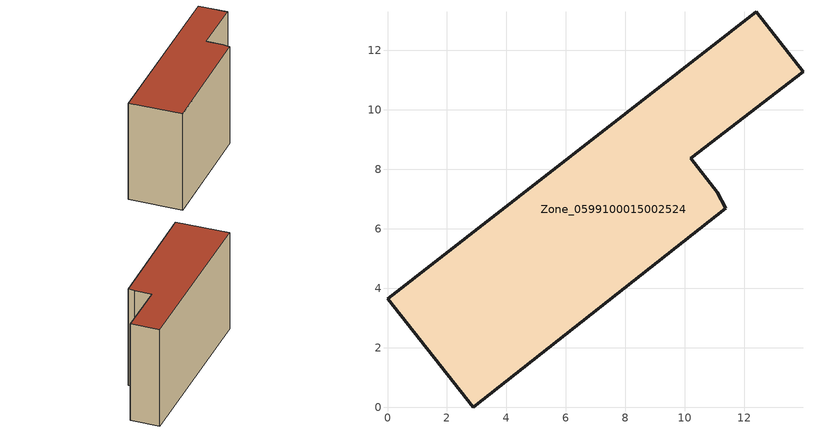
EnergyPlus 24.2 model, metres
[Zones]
Zone_0599100015002524
 floor ground (C_G): 2.89,0 0,3.64 12.4,13.29 13.97,11.28 10.19,8.37 11.09,7.23 11.38,6.68 z0.71
 wall outside (C_F): 13.97,11.28 12.4,13.29 0,3.64 2.89,0 11.38,6.68 11.09,7.23 10.19,8.37 13.97,11.28 z0.71:9.87
 roof outside (C_R): 11.38,6.68 11.09,7.23 10.19,8.37 13.97,11.28 12.4,13.29 0,3.64 2.89,0 z9.87
[BUILDING]
Pand.0599100015002524: North Axis=0; Terrain=City; Loads Convergence Tolerance Value=0.04; Temperature Convergence Tolerance Value=0.4; Solar Distribution=FullExterior; Maximum Number of Warmup Days=25; Minimum Number of Warmup Days=1
[Site:Location]
Rotterdam.The.Hague.AP_ZH_NLD Design_Conditions: Latitude=51.96; Longitude=4.45; Time Zone=1; Elevation=-4.5
[SITE:GROUNDTEMPERATURE:BUILDINGSURFACE]
18, 18, 18, 18, 18, 18, 18, 18, 18, 18, 18, 18
[MATERIAL] Thermal Absorptance=0.9; Solar Absorptance=0.7; Visible Absorptance=0.7
Name | Roughness | Thickness | Conductivity | Density | Specific Heat
G.TI.1975-1991 | MediumSmooth | 0.15 | 0.288461 | 540 | 1210
F.TI.1975-1991 | Rough | 0.3 | 0.230769 | 1920 | 840
R.TI.1975-1991 | MediumRough | 0.2 | 0.153846 | 1500 | 1000
[CONSTRUCTION]
C_G: G.TI.1975-1991
C_F: F.TI.1975-1991
C_R: R.TI.1975-1991
[ZONE]
Zone_0599100015002524: Type=1; Multiplier=1; Ceiling Height=Autocalculate; Volume=Autocalculate; Floor Area=autocalculate; Part of Total Floor Area=Yes
[ZONEINFILTRATION:DESIGNFLOWRATE]
Infil_Zone_0599100015002524: Zone or ZoneList or Space or SpaceList=Zone_0599100015002524; Schedule=AlwaysOn; Design Flow Rate Calculation Method=Flow/Area; Flow Rate per Floor Area=0.003; Constant Term Coefficient=1; Temperature Term Coefficient=0; Velocity Term Coefficient=0; Velocity Squared Term Coefficient=0
[HVACTEMPLATE:ZONE:IDEALLOADSAIRSYSTEM]
Zone_0599100015002524: Maximum Heating Supply Air Temperature=50; Minimum Cooling Supply Air Temperature=13; Maximum Heating Supply Air Humidity Ratio=0.0156; Minimum Cooling Supply Air Humidity Ratio=0.0077; Heating Limit=NoLimit; Cooling Limit=NoLimit; Dehumidification Control Type=ConstantSensibleHeatRatio; Cooling Sensible Heat Ratio=0.7; Dehumidification Setpoint=60; Humidification Control Type=None; Humidification Setpoint=30; Outdoor Air Method=None; Outdoor Air Flow Rate per Person=0.00944; Outdoor Air Flow Rate per Zone Floor Area=0; Outdoor Air Flow Rate per Zone=0; Demand Controlled Ventilation Type=None; Outdoor Air Economizer Type=NoEconomizer; Heat Recovery Type=None; Sensible Heat Recovery Effectiveness=0.7; Latent Heat Recovery Effectiveness=0.65
[ZONECONTROL:THERMOSTAT]
ThermostatControl_Zone_0599100015002524: Zone or ZoneList=Zone_0599100015002524; Control Type Schedule=DualSetpointControlType; Control 1=Thermostat_Zone_0599100015002524; Temperature Difference Between Cutout And Setpoint=0
[THERMOSTATSETPOINT:DUALSETPOINT]
Thermostat_Zone_0599100015002524: Heating Setpoint Temperature Schedule=HeatingSetpoint_Zone_0599100015002524; Cooling Setpoint Temperature Schedule=CoolingSetpoint_Zone_0599100015002524
[SCHEDULE:COMPACT]
HeatingSetpoint_Zone_0599100015002524: Through: 12/31, For: AllDays, Until: 24:00, 21
CoolingSetpoint_Zone_0599100015002524: Through: 12/31, For: AllDays, Until: 24:00, 24
DualSetpointControlType: Through: 12/31, For: AllDays, Until: 24:00, 4
AlwaysOn: Through: 12/31, For: AllDays, Until: 24:00, 1
